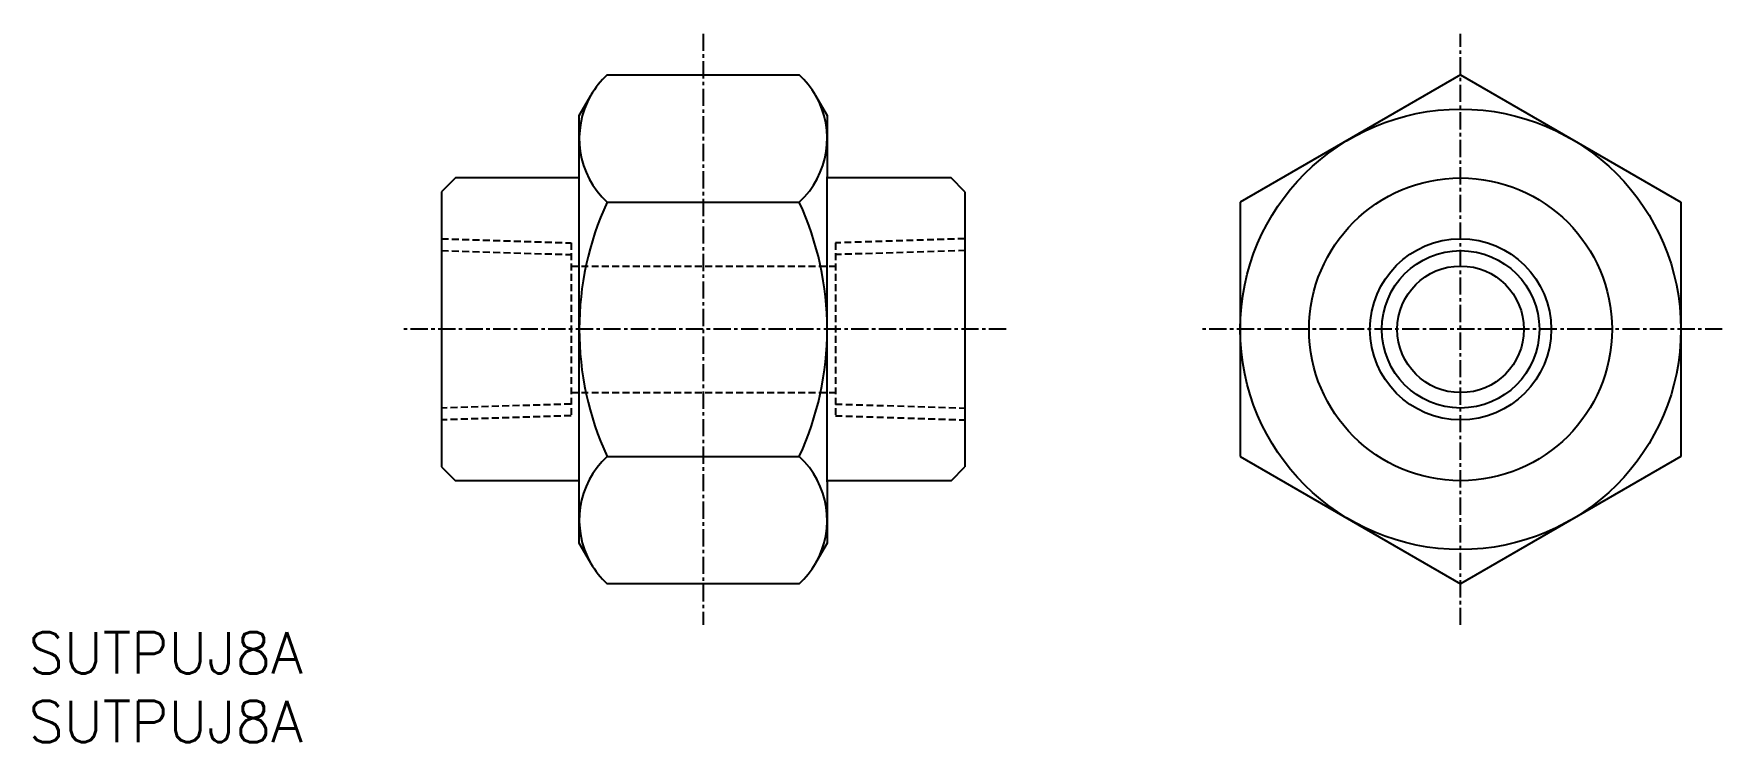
# Model space of a CAD drawing. Extents: x 0 to 123, y 0 to 51.
import ezdxf

# ---------------------------------------------------------------- set-up
doc = ezdxf.new("R2010")
doc.units = 0
doc.linetypes.add('CENTER', pattern=[2, 1.25, -0.25, 0.25, -0.25])
doc.linetypes.add('DASHED', pattern=[0.75, 0.5, -0.25])
doc.layers.get('0').update_dxf_attribs({"linetype": 'CONTINUOUS'})
doc.layers.add('CENTER', color=1, linetype='CENTER')
doc.styles.get("Standard").update_dxf_attribs({"font": 'txt.shx'})

# ---------------------------------------------------------------- blocks, each defined once
blk = doc.blocks.new('*U4')
at = {"color": 7, "linetype": 'CONTINUOUS'}
blk.add_text('SUTPUJ8A', height=3, dxfattribs=at).set_placement((0, 0))
blk = doc.blocks.new('*U5')
at = {"color": 7, "linetype": 'CONTINUOUS'}
blk.add_text('SUTPUJ8A', height=3, dxfattribs=at).set_placement((0, 5))

msp = doc.modelspace()

# ---------------------------------------------------------------- linework, layer by layer
at = {"color": 7, "linetype": 'CONTINUOUS'}
for p, q in [((42.02, 48.48), (55.98, 48.48)), ((104, 48.48), (88, 39.24)), ((104, 48.48), (120, 39.24)), ((40, 45.54), (40.84, 47)), ((57.16, 47), (58, 45.54)), ((40, 38.52), (40, 45.54)), ((58, 45.54), (58, 41.08)), ((31, 41), (30, 40)), ((40, 41), (31, 41)), ((58, 18.92), (58, 41.08)), ((67, 41), (58, 41)), ((68, 40), (67, 41)), ((30, 40), (30, 20)), ((42.02, 39.24), (55.98, 39.24)), ((68, 40), (68, 20)), ((88, 39.24), (88, 20.76)), ((120, 39.24), (120, 20.76)), ((40, 21.48), (40, 38.52)), ((40, 14.46), (40, 21.48)), ((30, 20), (31, 19)), ((42.02, 20.76), (55.98, 20.76)), ((67, 19), (68, 20)), ((88, 20.76), (104, 11.52)), ((120, 20.76), (104, 11.52)), ((40, 19), (31, 19)), ((67, 19), (58, 19)), ((58, 18.92), (58, 14.46)), ((40.84, 13), (40, 14.46)), ((58, 14.46), (57.16, 13)), ((55.98, 11.52), (42.02, 11.52))]:
    msp.add_line(p, q, dxfattribs=at)
at = {"color": 3, "linetype": 'DASHED'}
for p, q in [((30, 36.58), (39.4, 36.28)), ((30, 35.72), (39.4, 35.43)), ((39.4, 36.28), (39.4, 23.72)), ((68, 36.58), (58.6, 36.28)), ((58.6, 36.28), (58.6, 23.72)), ((68.03, 35.72), (58.6, 35.43)), ((39.4, 34.6), (58.6, 34.6)), ((39.4, 24.57), (30, 24.28)), ((39.4, 25.4), (58.6, 25.4)), ((58.6, 24.57), (68.03, 24.28)), ((39.4, 23.72), (30, 23.42)), ((58.6, 23.72), (68, 23.42))]:
    msp.add_line(p, q, dxfattribs=at)
at = {"color": 7, "linetype": 'CONTINUOUS'}
for radius in [16, 11, 5.72, 4.6]:
    msp.add_circle((104, 30), radius, dxfattribs=at)
at = {"color": 3, "linetype": 'CONTINUOUS'}
msp.add_circle((104, 30), 6.58, dxfattribs=at)
at = {"color": 7, "linetype": 'CONTINUOUS'}
for centre, radius, start, end in [((46.29, 43.86), 6.29, 132.7344, 150), ((51.71, 43.86), 6.29, 30, 47.2656), ((46.29, 43.86), 6.29, 150, 227.2656), ((51.71, 43.86), 6.29, 312.7344, 30), ((62.12, 30), 22.12, 155.318, 204.682), ((35.88, 30), 22.12, 335.318, 24.682), ((46.29, 16.14), 6.29, 132.7344, 210), ((51.71, 16.14), 6.29, 330, 47.2656), ((46.29, 16.14), 6.29, 210, 227.2656), ((51.71, 16.14), 6.29, 312.7344, 330)]:
    msp.add_arc(centre, radius, start, end, dxfattribs=at)
at = {"layer": 'CENTER', "color": 1, "linetype": 'CENTER'}
for p, q in [((49, 51.48), (49, 8.52)), ((104, 8.52), (104, 51.48)), ((71, 30), (27, 30)), ((123, 30), (85, 30))]:
    msp.add_line(p, q, dxfattribs=at)

# ---------------------------------------------------------------- block references
at = {"color": 7, "linetype": 'CONTINUOUS'}
for name in ['*U5', '*U4']:
    msp.add_blockref(name, (0, 0), dxfattribs=at)

doc.saveas('drawing.dxf')
